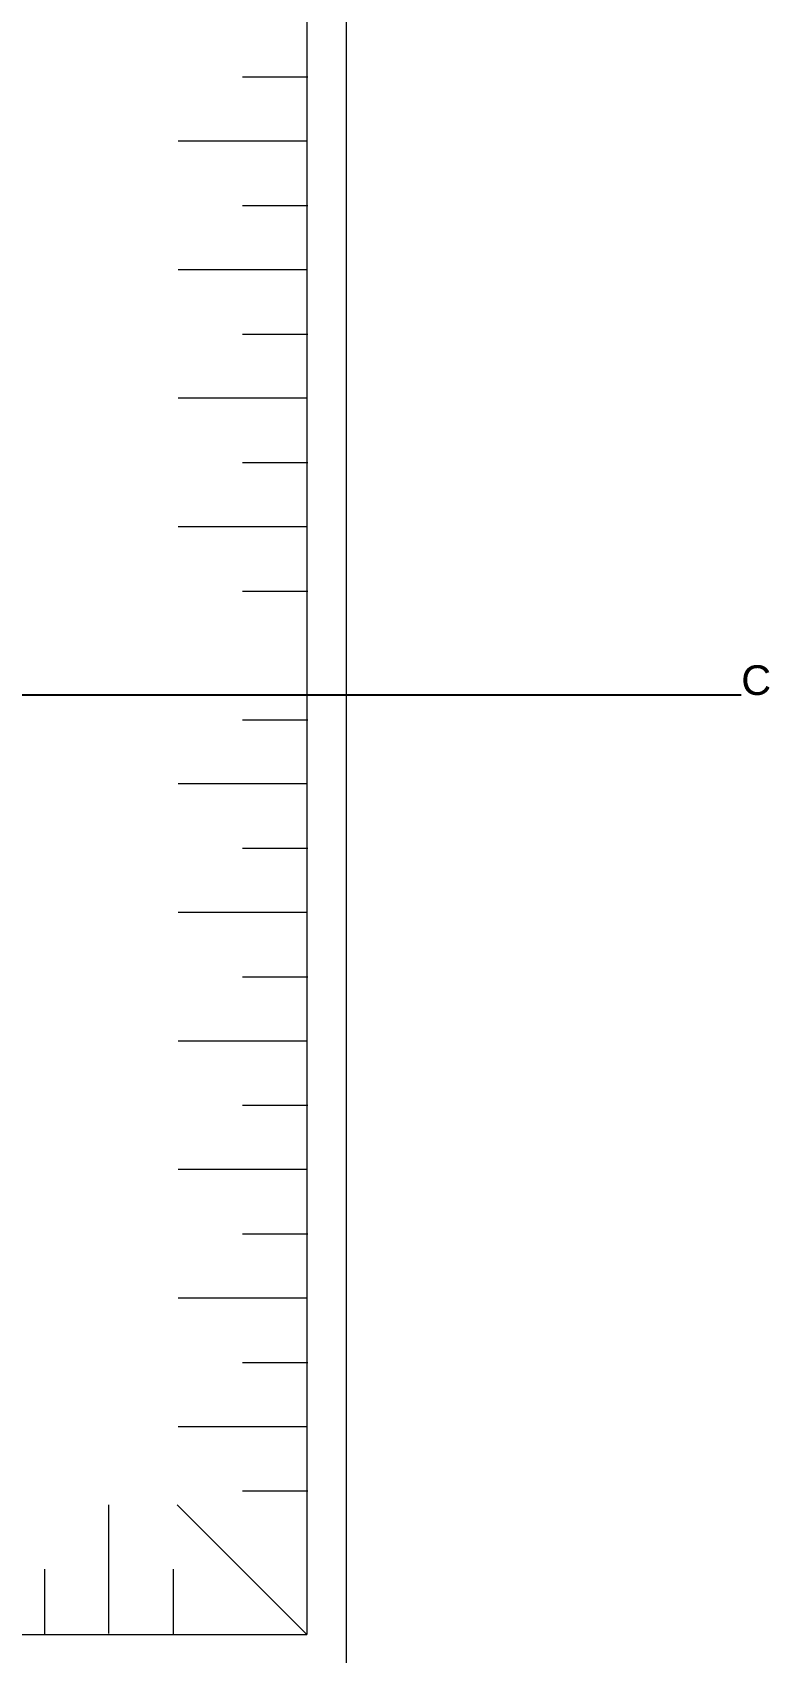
# Model space of a CAD drawing. Header units: millimetres. Extents: x -9869 to 1689, y 100 to 694.
# Drawn here: x 1372.6 to 1405.8, y 457.3 to 530.2 of the extents above; entities that cross this region are included whole.
import ezdxf

# ---------------------------------------------------------------- set-up
doc = ezdxf.new("R2010")
doc.units = ezdxf.units.MM
doc.layers.add('COTAS', color=5, linetype='Continuous', lineweight=5)
doc.layers.add('PAREDE', color=7, linetype='Continuous', lineweight=9)
doc.styles.get("Standard").update_dxf_attribs({"font": 'Arial.ttf'})

msp = doc.modelspace()

# ---------------------------------------------------------------- linework, layer by layer
at = {"color": 1}
msp.add_line((1197.261, 500.413), (1404.5, 500.413), dxfattribs=at)
at = {"layer": 'PAREDE'}
for p, q in [((1386.72, 634.452), (1386.72, 456.327)), ((1384.938, 632.671), (1384.938, 458.109)), ((1382.044, 528.245), (1384.983, 528.245)), ((1384.938, 525.351), (1379.149, 525.351)), ((1384.938, 525.351), (1379.149, 525.351)), ((1382.044, 522.456), (1384.983, 522.456)), ((1384.938, 519.562), (1379.149, 519.562)), ((1384.938, 519.562), (1379.149, 519.562)), ((1382.044, 516.667), (1384.983, 516.667)), ((1384.938, 513.773), (1379.149, 513.773)), ((1384.938, 513.773), (1379.149, 513.773)), ((1382.044, 510.878), (1384.983, 510.878)), ((1384.938, 507.984), (1379.149, 507.984)), ((1384.938, 507.984), (1379.149, 507.984)), ((1382.044, 505.089), (1384.983, 505.089)), ((1382.044, 499.3), (1384.983, 499.3)), ((1384.938, 496.405), (1379.149, 496.405)), ((1384.938, 496.405), (1379.149, 496.405)), ((1382.044, 493.511), (1384.983, 493.511)), ((1384.938, 490.616), (1379.149, 490.616)), ((1384.938, 490.616), (1379.149, 490.616)), ((1382.044, 487.722), (1384.983, 487.722)), ((1384.938, 484.827), (1379.149, 484.827)), ((1384.938, 484.827), (1379.149, 484.827)), ((1382.044, 481.933), (1384.983, 481.933)), ((1384.938, 479.038), (1379.149, 479.038)), ((1384.938, 479.038), (1379.149, 479.038)), ((1382.044, 476.144), (1384.983, 476.144)), ((1384.938, 473.249), (1379.149, 473.249)), ((1384.938, 473.249), (1379.149, 473.249)), ((1384.938, 473.249), (1379.149, 473.249)), ((1382.044, 470.355), (1384.983, 470.355)), ((1384.938, 467.46), (1379.149, 467.46)), ((1382.044, 464.566), (1384.983, 464.566)), ((1376.032, 458.153), (1376.032, 463.942)), ((1384.938, 458.109), (1379.105, 463.942)), ((1384.938, 458.109), (1379.149, 463.898)), ((1373.138, 461.048), (1373.138, 458.109)), ((1378.927, 461.048), (1378.927, 458.109)), ((1210.376, 458.109), (1384.938, 458.109))]:
    msp.add_line(p, q, dxfattribs=at)

# ---------------------------------------------------------------- texts
at = {"layer": 'COTAS', "color": 1, "insert": (1404.5, 501.749), "char_height": 1.336, "attachment_point": 1}
msp.add_mtext_dynamic_manual_height_columns('C', width=1385.51337, gutter_width=0.75, heights=[0], dxfattribs=at)

doc.saveas('drawing.dxf')
